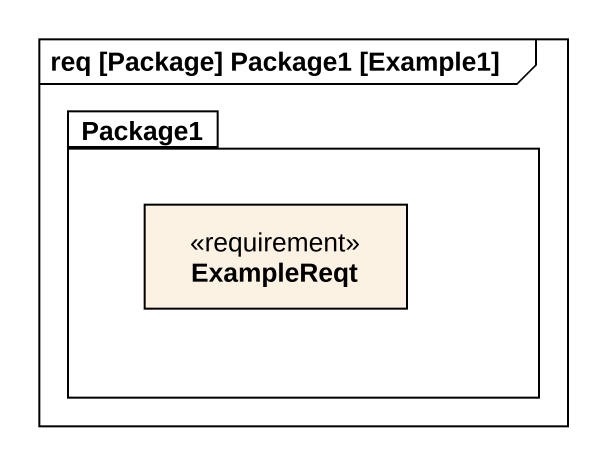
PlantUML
@startuml
mainframe req [Package] Package1 [Example1]
hide circle
hide empty members
package Package1 {
  class ExampleReqt <<requirement>>
}
@enduml
